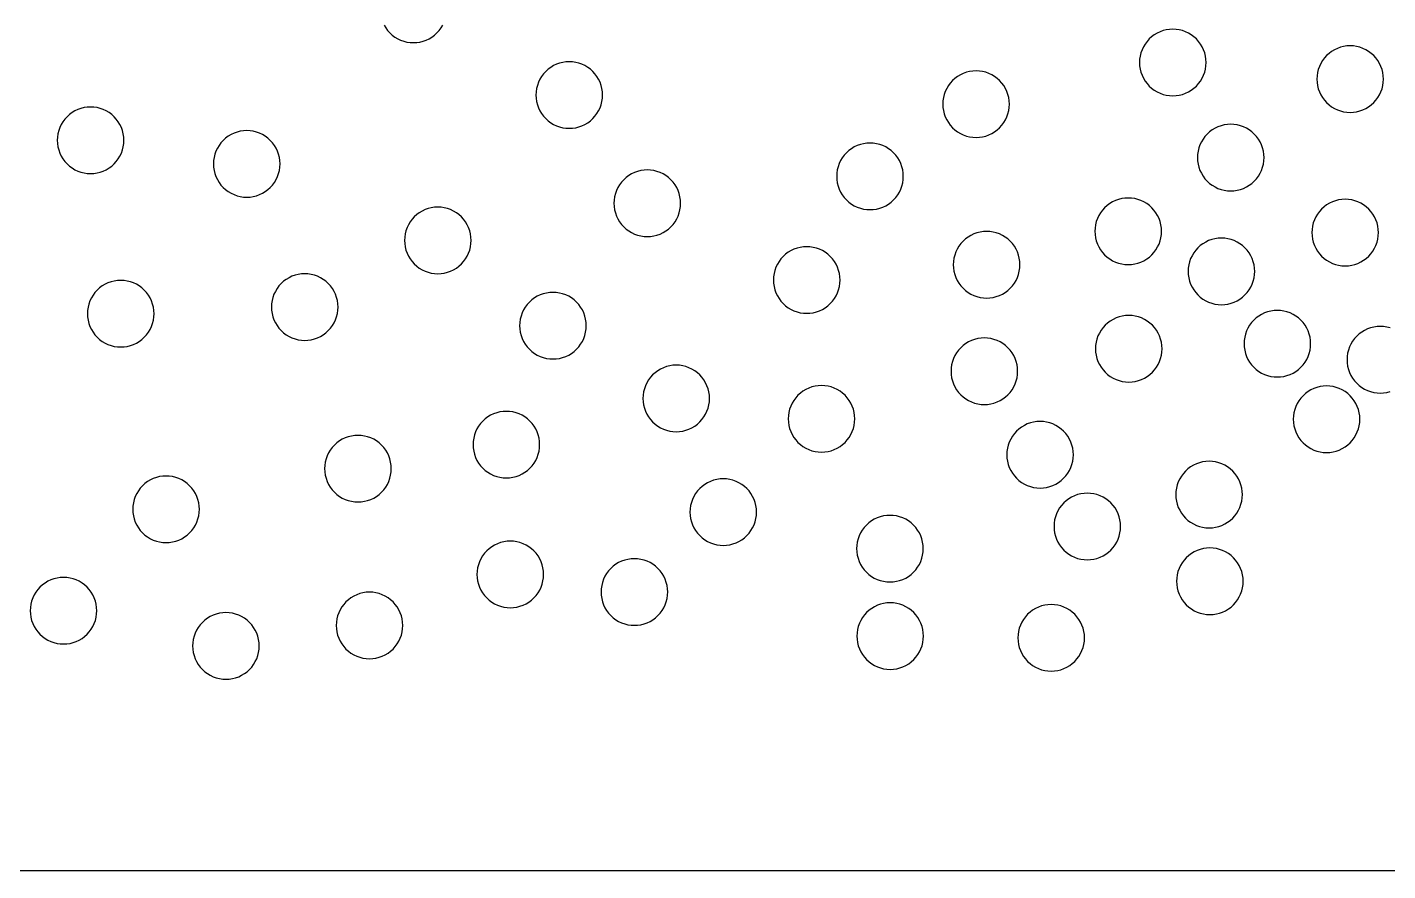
# Model space of a CAD drawing. Header units: millimetres. Extents: x 0 to 406, y 0 to 84.
# Drawn here: x 279.7 to 341, y 0 to 38 of the extents above; entities that cross this region are included whole.
import ezdxf

# ---------------------------------------------------------------- set-up
doc = ezdxf.new("R2010")
doc.units = ezdxf.units.MM

msp = doc.modelspace()

# ---------------------------------------------------------------- linework, layer by layer
at = {"color": 0}
for points in [[(0, 0), (0, 83.82), (406.4, 83.82), (406.4, 0), (0, 0)], [(295.813, 38.097), (295.888, 37.971), (295.976, 37.853), (296.075, 37.744), (296.184, 37.645), (296.302, 37.557), (296.428, 37.482), (296.561, 37.419), (296.7, 37.369), (296.843, 37.333), (296.988, 37.312), (297.136, 37.305), (297.283, 37.312), (297.428, 37.333), (297.571, 37.369), (297.71, 37.419), (297.843, 37.482), (297.969, 37.557), (298.087, 37.645), (298.196, 37.744)], [(298.196, 37.744), (298.295, 37.853), (298.383, 37.971), (298.458, 38.097)], [(332.39, 35.35), (332.489, 35.459), (332.576, 35.577), (332.652, 35.704), (332.715, 35.837), (332.764, 35.975), (332.8, 36.118), (332.822, 36.264), (332.829, 36.411), (332.822, 36.558), (332.8, 36.703), (332.764, 36.846), (332.715, 36.985), (332.652, 37.118), (332.576, 37.244), (332.489, 37.362), (332.39, 37.471), (332.281, 37.57), (332.162, 37.658), (332.036, 37.734), (331.903, 37.797), (331.764, 37.846), (331.622, 37.882), (331.476, 37.904), (331.329, 37.911), (331.182, 37.904), (331.036, 37.882), (330.894, 37.846), (330.755, 37.797), (330.622, 37.734), (330.496, 37.658), (330.377, 37.57), (330.268, 37.471), (330.17, 37.362), (330.082, 37.244), (330.006, 37.118), (329.943, 36.985), (329.894, 36.846), (329.858, 36.703), (329.836, 36.558), (329.829, 36.411), (329.836, 36.264), (329.858, 36.118), (329.894, 35.975), (329.943, 35.837), (330.006, 35.704), (330.082, 35.577), (330.17, 35.459), (330.268, 35.35), (330.377, 35.251), (330.496, 35.164), (330.622, 35.088), (330.755, 35.025), (330.894, 34.975), (331.036, 34.94), (331.182, 34.918), (331.329, 34.911), (331.476, 34.918), (331.622, 34.94), (331.764, 34.975), (331.903, 35.025), (332.036, 35.088), (332.162, 35.164), (332.281, 35.251), (332.39, 35.35)], [(340.375, 34.603), (340.474, 34.712), (340.562, 34.83), (340.638, 34.957), (340.701, 35.09), (340.75, 35.228), (340.786, 35.371), (340.808, 35.517), (340.815, 35.664), (340.808, 35.811), (340.786, 35.956), (340.75, 36.099), (340.701, 36.238), (340.638, 36.371), (340.562, 36.497), (340.474, 36.615), (340.375, 36.724), (340.266, 36.823), (340.148, 36.911), (340.022, 36.987), (339.889, 37.049), (339.75, 37.099), (339.607, 37.135), (339.462, 37.156), (339.315, 37.164), (339.168, 37.156), (339.022, 37.135), (338.879, 37.099), (338.741, 37.049), (338.608, 36.987), (338.481, 36.911), (338.363, 36.823), (338.254, 36.724), (338.155, 36.615), (338.068, 36.497), (337.992, 36.371), (337.929, 36.238), (337.879, 36.099), (337.844, 35.956), (337.822, 35.811), (337.815, 35.664), (337.822, 35.517), (337.844, 35.371), (337.879, 35.228), (337.929, 35.09), (337.992, 34.957), (338.068, 34.83), (338.155, 34.712), (338.254, 34.603), (338.363, 34.504), (338.481, 34.416), (338.608, 34.341), (338.741, 34.278), (338.879, 34.228), (339.022, 34.193), (339.168, 34.171), (339.315, 34.164), (339.462, 34.171), (339.607, 34.193), (339.75, 34.228), (339.889, 34.278), (340.022, 34.341), (340.148, 34.416), (340.266, 34.504), (340.375, 34.603)], [(305.213, 33.885), (305.312, 33.995), (305.4, 34.113), (305.476, 34.239), (305.539, 34.372), (305.588, 34.511), (305.624, 34.653), (305.646, 34.799), (305.653, 34.946), (305.646, 35.093), (305.624, 35.239), (305.588, 35.382), (305.539, 35.52), (305.476, 35.653), (305.4, 35.779), (305.312, 35.898), (305.213, 36.007), (305.104, 36.106), (304.986, 36.193), (304.86, 36.269), (304.727, 36.332), (304.588, 36.382), (304.445, 36.417), (304.3, 36.439), (304.153, 36.446), (304.006, 36.439), (303.86, 36.417), (303.717, 36.382), (303.579, 36.332), (303.446, 36.269), (303.319, 36.193), (303.201, 36.106), (303.092, 36.007), (302.993, 35.898), (302.906, 35.779), (302.83, 35.653), (302.767, 35.52), (302.717, 35.382), (302.682, 35.239), (302.66, 35.093), (302.653, 34.946), (302.66, 34.799), (302.682, 34.653), (302.717, 34.511), (302.767, 34.372), (302.83, 34.239), (302.906, 34.113), (302.993, 33.995), (303.092, 33.885), (303.201, 33.787), (303.319, 33.699), (303.446, 33.623), (303.579, 33.56), (303.717, 33.511), (303.86, 33.475), (304.006, 33.453), (304.153, 33.446), (304.3, 33.453), (304.445, 33.475), (304.588, 33.511), (304.727, 33.56), (304.86, 33.623), (304.986, 33.699), (305.104, 33.787), (305.213, 33.885)], [(323.531, 33.475), (323.63, 33.584), (323.718, 33.702), (323.794, 33.828), (323.857, 33.961), (323.906, 34.1), (323.942, 34.243), (323.964, 34.388), (323.971, 34.535), (323.964, 34.682), (323.942, 34.828), (323.906, 34.971), (323.857, 35.109), (323.794, 35.242), (323.718, 35.369), (323.63, 35.487), (323.531, 35.596), (323.422, 35.695), (323.304, 35.782), (323.178, 35.858), (323.045, 35.921), (322.906, 35.971), (322.763, 36.006), (322.618, 36.028), (322.471, 36.035), (322.324, 36.028), (322.178, 36.006), (322.035, 35.971), (321.897, 35.921), (321.764, 35.858), (321.637, 35.782), (321.519, 35.695), (321.41, 35.596), (321.311, 35.487), (321.224, 35.369), (321.148, 35.242), (321.085, 35.109), (321.035, 34.971), (321, 34.828), (320.978, 34.682), (320.971, 34.535), (320.978, 34.388), (321, 34.243), (321.035, 34.1), (321.085, 33.961), (321.148, 33.828), (321.224, 33.702), (321.311, 33.584), (321.41, 33.475), (321.519, 33.376), (321.637, 33.288), (321.764, 33.212), (321.897, 33.149), (322.035, 33.1), (322.178, 33.064), (322.324, 33.043), (322.471, 33.035), (322.618, 33.043), (322.763, 33.064), (322.906, 33.1), (323.045, 33.149), (323.178, 33.212), (323.304, 33.288), (323.422, 33.376), (323.531, 33.475)], [(283.66, 31.846), (283.759, 31.955), (283.847, 32.073), (283.923, 32.199), (283.986, 32.332), (284.035, 32.471), (284.071, 32.614), (284.093, 32.759), (284.1, 32.906), (284.093, 33.053), (284.071, 33.199), (284.035, 33.342), (283.986, 33.48), (283.923, 33.613), (283.847, 33.74), (283.759, 33.858), (283.66, 33.967), (283.551, 34.066), (283.433, 34.153), (283.307, 34.229), (283.174, 34.292), (283.035, 34.342), (282.892, 34.377), (282.747, 34.399), (282.6, 34.406), (282.453, 34.399), (282.307, 34.377), (282.164, 34.342), (282.026, 34.292), (281.893, 34.229), (281.766, 34.153), (281.648, 34.066), (281.539, 33.967), (281.44, 33.858), (281.353, 33.74), (281.277, 33.613), (281.214, 33.48), (281.164, 33.342), (281.129, 33.199), (281.107, 33.053), (281.1, 32.906), (281.107, 32.759), (281.129, 32.614), (281.164, 32.471), (281.214, 32.332), (281.277, 32.199), (281.353, 32.073), (281.44, 31.955), (281.539, 31.846), (281.648, 31.747), (281.766, 31.659), (281.893, 31.583), (282.026, 31.52), (282.164, 31.471), (282.307, 31.435), (282.453, 31.413), (282.6, 31.406), (282.747, 31.413), (282.892, 31.435), (283.035, 31.471), (283.174, 31.52), (283.307, 31.583), (283.433, 31.659), (283.551, 31.747), (283.66, 31.846)], [(290.692, 30.783), (290.791, 30.892), (290.879, 31.01), (290.955, 31.136), (291.018, 31.27), (291.067, 31.408), (291.103, 31.551), (291.125, 31.697), (291.132, 31.844), (291.125, 31.991), (291.103, 32.136), (291.067, 32.279), (291.018, 32.418), (290.955, 32.551), (290.879, 32.677), (290.791, 32.795), (290.692, 32.904), (290.583, 33.003), (290.465, 33.091), (290.339, 33.166), (290.206, 33.229), (290.067, 33.279), (289.924, 33.315), (289.779, 33.336), (289.632, 33.344), (289.485, 33.336), (289.339, 33.315), (289.196, 33.279), (289.058, 33.229), (288.925, 33.166), (288.798, 33.091), (288.68, 33.003), (288.571, 32.904), (288.472, 32.795), (288.385, 32.677), (288.309, 32.551), (288.246, 32.418), (288.196, 32.279), (288.161, 32.136), (288.139, 31.991), (288.132, 31.844), (288.139, 31.697), (288.161, 31.551), (288.196, 31.408), (288.246, 31.27), (288.309, 31.136), (288.385, 31.01), (288.472, 30.892), (288.571, 30.783), (288.68, 30.684), (288.798, 30.596), (288.925, 30.521), (289.058, 30.458), (289.196, 30.408), (289.339, 30.372), (289.485, 30.351), (289.632, 30.344), (289.779, 30.351), (289.924, 30.372), (290.067, 30.408), (290.206, 30.458), (290.339, 30.521), (290.465, 30.596), (290.583, 30.684), (290.692, 30.783)], [(334.997, 31.066), (335.096, 31.175), (335.184, 31.293), (335.26, 31.419), (335.323, 31.552), (335.372, 31.691), (335.408, 31.834), (335.43, 31.979), (335.437, 32.126), (335.43, 32.273), (335.408, 32.419), (335.372, 32.562), (335.323, 32.7), (335.26, 32.833), (335.184, 32.96), (335.096, 33.078), (334.997, 33.187), (334.888, 33.286), (334.77, 33.374), (334.644, 33.449), (334.511, 33.512), (334.372, 33.562), (334.229, 33.597), (334.084, 33.619), (333.937, 33.626), (333.79, 33.619), (333.644, 33.597), (333.501, 33.562), (333.363, 33.512), (333.23, 33.449), (333.103, 33.374), (332.985, 33.286), (332.876, 33.187), (332.777, 33.078), (332.69, 32.96), (332.614, 32.833), (332.551, 32.7), (332.501, 32.562), (332.466, 32.419), (332.444, 32.273), (332.437, 32.126), (332.444, 31.979), (332.466, 31.834), (332.501, 31.691), (332.551, 31.552), (332.614, 31.419), (332.69, 31.293), (332.777, 31.175), (332.876, 31.066), (332.985, 30.967), (333.103, 30.879), (333.23, 30.803), (333.363, 30.74), (333.501, 30.691), (333.644, 30.655), (333.79, 30.634), (333.937, 30.626), (334.084, 30.634), (334.229, 30.655), (334.372, 30.691), (334.511, 30.74), (334.644, 30.803), (334.77, 30.879), (334.888, 30.967), (334.997, 31.066)], [(318.756, 30.221), (318.855, 30.33), (318.942, 30.449), (319.018, 30.575), (319.081, 30.708), (319.131, 30.846), (319.166, 30.989), (319.188, 31.135), (319.195, 31.282), (319.188, 31.429), (319.166, 31.575), (319.131, 31.717), (319.081, 31.856), (319.018, 31.989), (318.942, 32.115), (318.855, 32.234), (318.756, 32.343), (318.647, 32.441), (318.529, 32.529), (318.402, 32.605), (318.269, 32.668), (318.131, 32.717), (317.988, 32.753), (317.842, 32.775), (317.695, 32.782), (317.548, 32.775), (317.403, 32.753), (317.26, 32.717), (317.121, 32.668), (316.988, 32.605), (316.862, 32.529), (316.744, 32.441), (316.635, 32.343), (316.536, 32.234), (316.448, 32.115), (316.372, 31.989), (316.309, 31.856), (316.26, 31.717), (316.224, 31.575), (316.202, 31.429), (316.195, 31.282), (316.202, 31.135), (316.224, 30.989), (316.26, 30.846), (316.309, 30.708), (316.372, 30.575), (316.448, 30.449), (316.536, 30.33), (316.635, 30.221), (316.744, 30.122), (316.862, 30.035), (316.988, 29.959), (317.121, 29.896), (317.26, 29.847), (317.403, 29.811), (317.548, 29.789), (317.695, 29.782), (317.842, 29.789), (317.988, 29.811), (318.131, 29.847), (318.269, 29.896), (318.402, 29.959), (318.529, 30.035), (318.647, 30.122), (318.756, 30.221)], [(308.729, 29.009), (308.828, 29.118), (308.915, 29.236), (308.991, 29.362), (309.054, 29.495), (309.104, 29.634), (309.139, 29.777), (309.161, 29.922), (309.168, 30.07), (309.161, 30.217), (309.139, 30.362), (309.104, 30.505), (309.054, 30.644), (308.991, 30.777), (308.915, 30.903), (308.828, 31.021), (308.729, 31.13), (308.62, 31.229), (308.502, 31.317), (308.375, 31.392), (308.242, 31.455), (308.104, 31.505), (307.961, 31.541), (307.815, 31.562), (307.668, 31.57), (307.521, 31.562), (307.376, 31.541), (307.233, 31.505), (307.094, 31.455), (306.961, 31.392), (306.835, 31.317), (306.717, 31.229), (306.607, 31.13), (306.509, 31.021), (306.421, 30.903), (306.345, 30.777), (306.282, 30.644), (306.233, 30.505), (306.197, 30.362), (306.175, 30.217), (306.168, 30.07), (306.175, 29.922), (306.197, 29.777), (306.233, 29.634), (306.282, 29.495), (306.345, 29.362), (306.421, 29.236), (306.509, 29.118), (306.607, 29.009), (306.717, 28.91), (306.835, 28.822), (306.961, 28.747), (307.094, 28.684), (307.233, 28.634), (307.376, 28.598), (307.521, 28.577), (307.668, 28.57), (307.815, 28.577), (307.961, 28.598), (308.104, 28.634), (308.242, 28.684), (308.375, 28.747), (308.502, 28.822), (308.62, 28.91), (308.729, 29.009)], [(330.382, 27.746), (330.481, 27.855), (330.569, 27.974), (330.645, 28.1), (330.708, 28.233), (330.757, 28.372), (330.793, 28.514), (330.815, 28.66), (330.822, 28.807), (330.815, 28.954), (330.793, 29.1), (330.757, 29.243), (330.708, 29.381), (330.645, 29.514), (330.569, 29.64), (330.481, 29.759), (330.382, 29.868), (330.273, 29.967), (330.155, 30.054), (330.029, 30.13), (329.896, 30.193), (329.757, 30.242), (329.614, 30.278), (329.469, 30.3), (329.322, 30.307), (329.175, 30.3), (329.029, 30.278), (328.886, 30.242), (328.748, 30.193), (328.615, 30.13), (328.488, 30.054), (328.37, 29.967), (328.261, 29.868), (328.162, 29.759), (328.075, 29.64), (327.999, 29.514), (327.936, 29.381), (327.886, 29.243), (327.851, 29.1), (327.829, 28.954), (327.822, 28.807), (327.829, 28.66), (327.851, 28.514), (327.886, 28.372), (327.936, 28.233), (327.999, 28.1), (328.075, 27.974), (328.162, 27.855), (328.261, 27.746), (328.37, 27.648), (328.488, 27.56), (328.615, 27.484), (328.748, 27.421), (328.886, 27.372), (329.029, 27.336), (329.175, 27.314), (329.322, 27.307), (329.469, 27.314), (329.614, 27.336), (329.757, 27.372), (329.896, 27.421), (330.029, 27.484), (330.155, 27.56), (330.273, 27.648), (330.382, 27.746)], [(340.151, 27.688), (340.25, 27.797), (340.337, 27.915), (340.413, 28.041), (340.476, 28.174), (340.525, 28.313), (340.561, 28.456), (340.583, 28.601), (340.59, 28.748), (340.583, 28.895), (340.561, 29.041), (340.525, 29.184), (340.476, 29.322), (340.413, 29.456), (340.337, 29.582), (340.25, 29.7), (340.151, 29.809), (340.042, 29.908), (339.923, 29.996), (339.797, 30.071), (339.664, 30.134), (339.525, 30.184), (339.383, 30.22), (339.237, 30.241), (339.09, 30.248), (338.943, 30.241), (338.797, 30.22), (338.655, 30.184), (338.516, 30.134), (338.383, 30.071), (338.257, 29.996), (338.138, 29.908), (338.029, 29.809), (337.931, 29.7), (337.843, 29.582), (337.767, 29.456), (337.704, 29.322), (337.655, 29.184), (337.619, 29.041), (337.597, 28.895), (337.59, 28.748), (337.597, 28.601), (337.619, 28.456), (337.655, 28.313), (337.704, 28.174), (337.767, 28.041), (337.843, 27.915), (337.931, 27.797), (338.029, 27.688), (338.138, 27.589), (338.257, 27.501), (338.383, 27.426), (338.516, 27.363), (338.655, 27.313), (338.797, 27.277), (338.943, 27.256), (339.09, 27.248), (339.237, 27.256), (339.383, 27.277), (339.525, 27.313), (339.664, 27.363), (339.797, 27.426), (339.923, 27.501), (340.042, 27.589), (340.151, 27.688)], [(299.296, 27.337), (299.395, 27.447), (299.483, 27.565), (299.558, 27.691), (299.621, 27.824), (299.671, 27.963), (299.707, 28.106), (299.728, 28.251), (299.735, 28.398), (299.728, 28.545), (299.707, 28.691), (299.671, 28.834), (299.621, 28.972), (299.558, 29.105), (299.483, 29.232), (299.395, 29.35), (299.296, 29.459), (299.187, 29.558), (299.069, 29.645), (298.942, 29.721), (298.809, 29.784), (298.671, 29.834), (298.528, 29.869), (298.382, 29.891), (298.235, 29.898), (298.088, 29.891), (297.943, 29.869), (297.8, 29.834), (297.661, 29.784), (297.528, 29.721), (297.402, 29.645), (297.284, 29.558), (297.175, 29.459), (297.076, 29.35), (296.988, 29.232), (296.912, 29.105), (296.85, 28.972), (296.8, 28.834), (296.764, 28.691), (296.743, 28.545), (296.735, 28.398), (296.743, 28.251), (296.764, 28.106), (296.8, 27.963), (296.85, 27.824), (296.912, 27.691), (296.988, 27.565), (297.076, 27.447), (297.175, 27.337), (297.284, 27.239), (297.402, 27.151), (297.528, 27.075), (297.661, 27.012), (297.8, 26.963), (297.943, 26.927), (298.088, 26.905), (298.235, 26.898), (298.382, 26.905), (298.528, 26.927), (298.671, 26.963), (298.809, 27.012), (298.942, 27.075), (299.069, 27.151), (299.187, 27.239), (299.296, 27.337)], [(324.008, 26.241), (324.107, 26.35), (324.194, 26.468), (324.27, 26.594), (324.333, 26.727), (324.383, 26.866), (324.418, 27.009), (324.44, 27.154), (324.447, 27.301), (324.44, 27.448), (324.418, 27.594), (324.383, 27.737), (324.333, 27.875), (324.27, 28.008), (324.194, 28.135), (324.107, 28.253), (324.008, 28.362), (323.899, 28.461), (323.78, 28.549), (323.654, 28.624), (323.521, 28.687), (323.383, 28.737), (323.24, 28.773), (323.094, 28.794), (322.947, 28.801), (322.8, 28.794), (322.655, 28.773), (322.512, 28.737), (322.373, 28.687), (322.24, 28.624), (322.114, 28.549), (321.996, 28.461), (321.886, 28.362), (321.788, 28.253), (321.7, 28.135), (321.624, 28.008), (321.561, 27.875), (321.512, 27.737), (321.476, 27.594), (321.454, 27.448), (321.447, 27.301), (321.454, 27.154), (321.476, 27.009), (321.512, 26.866), (321.561, 26.727), (321.624, 26.594), (321.7, 26.468), (321.788, 26.35), (321.886, 26.241), (321.996, 26.142), (322.114, 26.054), (322.24, 25.978), (322.373, 25.916), (322.512, 25.866), (322.655, 25.83), (322.8, 25.809), (322.947, 25.801), (323.094, 25.809), (323.24, 25.83), (323.383, 25.866), (323.521, 25.916), (323.654, 25.978), (323.78, 26.054), (323.899, 26.142), (324.008, 26.241)], [(334.579, 25.94), (334.678, 26.049), (334.765, 26.167), (334.841, 26.294), (334.904, 26.427), (334.953, 26.565), (334.989, 26.708), (335.011, 26.854), (335.018, 27.001), (335.011, 27.148), (334.989, 27.293), (334.953, 27.436), (334.904, 27.575), (334.841, 27.708), (334.765, 27.834), (334.678, 27.952), (334.579, 28.061), (334.47, 28.16), (334.351, 28.248), (334.225, 28.324), (334.092, 28.387), (333.953, 28.436), (333.811, 28.472), (333.665, 28.494), (333.518, 28.501), (333.371, 28.494), (333.225, 28.472), (333.083, 28.436), (332.944, 28.387), (332.811, 28.324), (332.685, 28.248), (332.566, 28.16), (332.457, 28.061), (332.359, 27.952), (332.271, 27.834), (332.195, 27.708), (332.132, 27.575), (332.083, 27.436), (332.047, 27.293), (332.025, 27.148), (332.018, 27.001), (332.025, 26.854), (332.047, 26.708), (332.083, 26.565), (332.132, 26.427), (332.195, 26.294), (332.271, 26.167), (332.359, 26.049), (332.457, 25.94), (332.566, 25.841), (332.685, 25.754), (332.811, 25.678), (332.944, 25.615), (333.083, 25.565), (333.225, 25.53), (333.371, 25.508), (333.518, 25.501), (333.665, 25.508), (333.811, 25.53), (333.953, 25.565), (334.092, 25.615), (334.225, 25.678), (334.351, 25.754), (334.47, 25.841), (334.579, 25.94)], [(315.907, 25.552), (316.006, 25.661), (316.094, 25.779), (316.169, 25.905), (316.232, 26.038), (316.282, 26.177), (316.318, 26.32), (316.339, 26.465), (316.346, 26.612), (316.339, 26.759), (316.318, 26.905), (316.282, 27.048), (316.232, 27.186), (316.169, 27.32), (316.094, 27.446), (316.006, 27.564), (315.907, 27.673), (315.798, 27.772), (315.68, 27.86), (315.553, 27.935), (315.42, 27.998), (315.282, 28.048), (315.139, 28.084), (314.993, 28.105), (314.846, 28.112), (314.699, 28.105), (314.554, 28.084), (314.411, 28.048), (314.272, 27.998), (314.139, 27.935), (314.013, 27.86), (313.895, 27.772), (313.786, 27.673), (313.687, 27.564), (313.599, 27.446), (313.523, 27.32), (313.461, 27.186), (313.411, 27.048), (313.375, 26.905), (313.354, 26.759), (313.346, 26.612), (313.354, 26.465), (313.375, 26.32), (313.411, 26.177), (313.461, 26.038), (313.523, 25.905), (313.599, 25.779), (313.687, 25.661), (313.786, 25.552), (313.895, 25.453), (314.013, 25.365), (314.139, 25.29), (314.272, 25.227), (314.411, 25.177), (314.554, 25.141), (314.699, 25.12), (314.846, 25.112), (314.993, 25.12), (315.139, 25.141), (315.282, 25.177), (315.42, 25.227), (315.553, 25.29), (315.68, 25.365), (315.798, 25.453), (315.907, 25.552)], [(285.019, 24.036), (285.118, 24.145), (285.206, 24.263), (285.281, 24.389), (285.344, 24.522), (285.394, 24.661), (285.43, 24.804), (285.451, 24.949), (285.458, 25.096), (285.451, 25.244), (285.43, 25.389), (285.394, 25.532), (285.344, 25.671), (285.281, 25.804), (285.206, 25.93), (285.118, 26.048), (285.019, 26.157), (284.91, 26.256), (284.792, 26.344), (284.666, 26.419), (284.533, 26.482), (284.394, 26.532), (284.251, 26.568), (284.106, 26.589), (283.958, 26.596), (283.811, 26.589), (283.666, 26.568), (283.523, 26.532), (283.384, 26.482), (283.251, 26.419), (283.125, 26.344), (283.007, 26.256), (282.898, 26.157), (282.799, 26.048), (282.711, 25.93), (282.636, 25.804), (282.573, 25.671), (282.523, 25.532), (282.487, 25.389), (282.466, 25.244), (282.458, 25.096), (282.466, 24.949), (282.487, 24.804), (282.523, 24.661), (282.573, 24.522), (282.636, 24.389), (282.711, 24.263), (282.799, 24.145), (282.898, 24.036), (283.007, 23.937), (283.125, 23.849), (283.251, 23.774), (283.384, 23.711), (283.523, 23.661), (283.666, 23.625), (283.811, 23.604), (283.958, 23.596), (284.106, 23.604), (284.251, 23.625), (284.394, 23.661), (284.533, 23.711), (284.666, 23.774), (284.792, 23.849), (284.91, 23.937), (285.019, 24.036)], [(293.302, 24.335), (293.401, 24.444), (293.489, 24.562), (293.565, 24.688), (293.628, 24.821), (293.677, 24.96), (293.713, 25.103), (293.735, 25.248), (293.742, 25.395), (293.735, 25.542), (293.713, 25.688), (293.677, 25.831), (293.628, 25.969), (293.565, 26.102), (293.489, 26.229), (293.401, 26.347), (293.302, 26.456), (293.193, 26.555), (293.075, 26.642), (292.949, 26.718), (292.816, 26.781), (292.677, 26.831), (292.534, 26.866), (292.389, 26.888), (292.242, 26.895), (292.095, 26.888), (291.949, 26.866), (291.806, 26.831), (291.668, 26.781), (291.535, 26.718), (291.408, 26.642), (291.29, 26.555), (291.181, 26.456), (291.082, 26.347), (290.995, 26.229), (290.919, 26.102), (290.856, 25.969), (290.806, 25.831), (290.771, 25.688), (290.749, 25.542), (290.742, 25.395), (290.749, 25.248), (290.771, 25.103), (290.806, 24.96), (290.856, 24.821), (290.919, 24.688), (290.995, 24.562), (291.082, 24.444), (291.181, 24.335), (291.29, 24.236), (291.408, 24.148), (291.535, 24.072), (291.668, 24.009), (291.806, 23.96), (291.949, 23.924), (292.095, 23.902), (292.242, 23.895), (292.389, 23.902), (292.534, 23.924), (292.677, 23.96), (292.816, 24.009), (292.949, 24.072), (293.075, 24.148), (293.193, 24.236), (293.302, 24.335)], [(304.481, 23.495), (304.58, 23.604), (304.667, 23.722), (304.743, 23.848), (304.806, 23.982), (304.856, 24.12), (304.891, 24.263), (304.913, 24.409), (304.92, 24.556), (304.913, 24.703), (304.891, 24.848), (304.856, 24.991), (304.806, 25.13), (304.743, 25.263), (304.667, 25.389), (304.58, 25.507), (304.481, 25.616), (304.372, 25.715), (304.254, 25.803), (304.127, 25.878), (303.994, 25.941), (303.856, 25.991), (303.713, 26.027), (303.567, 26.048), (303.42, 26.056), (303.273, 26.048), (303.128, 26.027), (302.985, 25.991), (302.846, 25.941), (302.713, 25.878), (302.587, 25.803), (302.469, 25.715), (302.36, 25.616), (302.261, 25.507), (302.173, 25.389), (302.097, 25.263), (302.034, 25.13), (301.985, 24.991), (301.949, 24.848), (301.927, 24.703), (301.92, 24.556), (301.927, 24.409), (301.949, 24.263), (301.985, 24.12), (302.034, 23.982), (302.097, 23.848), (302.173, 23.722), (302.261, 23.604), (302.36, 23.495), (302.469, 23.396), (302.587, 23.308), (302.713, 23.233), (302.846, 23.17), (302.985, 23.12), (303.128, 23.084), (303.273, 23.063), (303.42, 23.056), (303.567, 23.063), (303.713, 23.084), (303.856, 23.12), (303.994, 23.17), (304.127, 23.233), (304.254, 23.308), (304.372, 23.396), (304.481, 23.495)], [(337.097, 22.683), (337.195, 22.792), (337.283, 22.91), (337.359, 23.036), (337.422, 23.17), (337.471, 23.308), (337.507, 23.451), (337.529, 23.597), (337.536, 23.744), (337.529, 23.891), (337.507, 24.036), (337.471, 24.179), (337.422, 24.318), (337.359, 24.451), (337.283, 24.577), (337.195, 24.695), (337.097, 24.804), (336.987, 24.903), (336.869, 24.991), (336.743, 25.066), (336.61, 25.129), (336.471, 25.179), (336.329, 25.215), (336.183, 25.236), (336.036, 25.244), (335.889, 25.236), (335.743, 25.215), (335.6, 25.179), (335.462, 25.129), (335.329, 25.066), (335.203, 24.991), (335.084, 24.903), (334.975, 24.804), (334.876, 24.695), (334.789, 24.577), (334.713, 24.451), (334.65, 24.318), (334.6, 24.179), (334.565, 24.036), (334.543, 23.891), (334.536, 23.744), (334.543, 23.597), (334.565, 23.451), (334.6, 23.308), (334.65, 23.17), (334.713, 23.036), (334.789, 22.91), (334.876, 22.792), (334.975, 22.683), (335.084, 22.584), (335.203, 22.496), (335.329, 22.421), (335.462, 22.358), (335.6, 22.308), (335.743, 22.272), (335.889, 22.251), (336.036, 22.244), (336.183, 22.251), (336.329, 22.272), (336.471, 22.308), (336.61, 22.358), (336.743, 22.421), (336.869, 22.496), (336.987, 22.584), (337.097, 22.683)], [(330.408, 22.456), (330.507, 22.565), (330.594, 22.684), (330.67, 22.81), (330.733, 22.943), (330.782, 23.081), (330.818, 23.224), (330.84, 23.37), (330.847, 23.517), (330.84, 23.664), (330.818, 23.81), (330.782, 23.952), (330.733, 24.091), (330.67, 24.224), (330.594, 24.35), (330.507, 24.469), (330.408, 24.578), (330.299, 24.676), (330.18, 24.764), (330.054, 24.84), (329.921, 24.903), (329.782, 24.952), (329.64, 24.988), (329.494, 25.01), (329.347, 25.017), (329.2, 25.01), (329.054, 24.988), (328.912, 24.952), (328.773, 24.903), (328.64, 24.84), (328.514, 24.764), (328.395, 24.676), (328.286, 24.578), (328.188, 24.469), (328.1, 24.35), (328.024, 24.224), (327.961, 24.091), (327.912, 23.952), (327.876, 23.81), (327.854, 23.664), (327.847, 23.517), (327.854, 23.37), (327.876, 23.224), (327.912, 23.081), (327.961, 22.943), (328.024, 22.81), (328.1, 22.684), (328.188, 22.565), (328.286, 22.456), (328.395, 22.357), (328.514, 22.27), (328.64, 22.194), (328.773, 22.131), (328.912, 22.082), (329.054, 22.046), (329.2, 22.024), (329.347, 22.017), (329.494, 22.024), (329.64, 22.046), (329.782, 22.082), (329.921, 22.131), (330.054, 22.194), (330.18, 22.27), (330.299, 22.357), (330.408, 22.456)], [(341.109, 24.458), (340.966, 24.494), (340.82, 24.515), (340.673, 24.523), (340.526, 24.515), (340.381, 24.494), (340.238, 24.458), (340.099, 24.409), (339.966, 24.346), (339.84, 24.27), (339.722, 24.182), (339.613, 24.083), (339.514, 23.974), (339.426, 23.856), (339.35, 23.73), (339.287, 23.597), (339.238, 23.458), (339.202, 23.315), (339.18, 23.17), (339.173, 23.023), (339.18, 22.876), (339.202, 22.73), (339.238, 22.587), (339.287, 22.449), (339.35, 22.316), (339.426, 22.189), (339.514, 22.071), (339.613, 21.962), (339.722, 21.863), (339.84, 21.775), (339.966, 21.7), (340.099, 21.637), (340.238, 21.587), (340.381, 21.552), (340.526, 21.53), (340.673, 21.523), (340.82, 21.53), (340.966, 21.552), (341.109, 21.587)], [(323.903, 21.443), (324.002, 21.553), (324.09, 21.671), (324.166, 21.797), (324.229, 21.93), (324.278, 22.069), (324.314, 22.211), (324.336, 22.357), (324.343, 22.504), (324.336, 22.651), (324.314, 22.797), (324.278, 22.94), (324.229, 23.078), (324.166, 23.211), (324.09, 23.337), (324.002, 23.456), (323.903, 23.565), (323.794, 23.664), (323.676, 23.751), (323.55, 23.827), (323.417, 23.89), (323.278, 23.94), (323.135, 23.975), (322.99, 23.997), (322.843, 24.004), (322.696, 23.997), (322.55, 23.975), (322.407, 23.94), (322.269, 23.89), (322.136, 23.827), (322.009, 23.751), (321.891, 23.664), (321.782, 23.565), (321.683, 23.456), (321.596, 23.337), (321.52, 23.211), (321.457, 23.078), (321.407, 22.94), (321.372, 22.797), (321.35, 22.651), (321.343, 22.504), (321.35, 22.357), (321.372, 22.211), (321.407, 22.069), (321.457, 21.93), (321.52, 21.797), (321.596, 21.671), (321.683, 21.553), (321.782, 21.443), (321.891, 21.345), (322.009, 21.257), (322.136, 21.181), (322.269, 21.118), (322.407, 21.069), (322.55, 21.033), (322.696, 21.011), (322.843, 21.004), (322.99, 21.011), (323.135, 21.033), (323.278, 21.069), (323.417, 21.118), (323.55, 21.181), (323.676, 21.257), (323.794, 21.345), (323.903, 21.443)], [(310.03, 20.217), (310.129, 20.326), (310.217, 20.444), (310.292, 20.57), (310.355, 20.704), (310.405, 20.842), (310.441, 20.985), (310.462, 21.131), (310.469, 21.278), (310.462, 21.425), (310.441, 21.57), (310.405, 21.713), (310.355, 21.852), (310.292, 21.985), (310.217, 22.111), (310.129, 22.229), (310.03, 22.338), (309.921, 22.437), (309.803, 22.525), (309.677, 22.6), (309.543, 22.663), (309.405, 22.713), (309.262, 22.749), (309.116, 22.77), (308.969, 22.778), (308.822, 22.77), (308.677, 22.749), (308.534, 22.713), (308.395, 22.663), (308.262, 22.6), (308.136, 22.525), (308.018, 22.437), (307.909, 22.338), (307.81, 22.229), (307.722, 22.111), (307.647, 21.985), (307.584, 21.852), (307.534, 21.713), (307.498, 21.57), (307.477, 21.425), (307.469, 21.278), (307.477, 21.131), (307.498, 20.985), (307.534, 20.842), (307.584, 20.704), (307.647, 20.57), (307.722, 20.444), (307.81, 20.326), (307.909, 20.217), (308.018, 20.118), (308.136, 20.03), (308.262, 19.955), (308.395, 19.892), (308.534, 19.842), (308.677, 19.806), (308.822, 19.785), (308.969, 19.778), (309.116, 19.785), (309.262, 19.806), (309.405, 19.842), (309.543, 19.892), (309.677, 19.955), (309.803, 20.03), (309.921, 20.118), (310.03, 20.217)], [(316.572, 19.298), (316.671, 19.407), (316.759, 19.525), (316.834, 19.651), (316.897, 19.784), (316.947, 19.923), (316.983, 20.066), (317.004, 20.211), (317.011, 20.359), (317.004, 20.506), (316.983, 20.651), (316.947, 20.794), (316.897, 20.933), (316.834, 21.066), (316.759, 21.192), (316.671, 21.31), (316.572, 21.419), (316.463, 21.518), (316.345, 21.606), (316.219, 21.681), (316.085, 21.744), (315.947, 21.794), (315.804, 21.83), (315.658, 21.851), (315.511, 21.859), (315.364, 21.851), (315.219, 21.83), (315.076, 21.794), (314.937, 21.744), (314.804, 21.681), (314.678, 21.606), (314.56, 21.518), (314.451, 21.419), (314.352, 21.31), (314.264, 21.192), (314.189, 21.066), (314.126, 20.933), (314.076, 20.794), (314.04, 20.651), (314.019, 20.506), (314.011, 20.359), (314.019, 20.211), (314.04, 20.066), (314.076, 19.923), (314.126, 19.784), (314.189, 19.651), (314.264, 19.525), (314.352, 19.407), (314.451, 19.298), (314.56, 19.199), (314.678, 19.111), (314.804, 19.036), (314.937, 18.973), (315.076, 18.923), (315.219, 18.887), (315.364, 18.866), (315.511, 18.859), (315.658, 18.866), (315.804, 18.887), (315.947, 18.923), (316.085, 18.973), (316.219, 19.036), (316.345, 19.111), (316.463, 19.199), (316.572, 19.298)], [(339.313, 19.28), (339.412, 19.39), (339.5, 19.508), (339.575, 19.634), (339.638, 19.767), (339.688, 19.906), (339.724, 20.048), (339.745, 20.194), (339.753, 20.341), (339.745, 20.488), (339.724, 20.634), (339.688, 20.777), (339.638, 20.915), (339.575, 21.048), (339.5, 21.174), (339.412, 21.293), (339.313, 21.402), (339.204, 21.501), (339.086, 21.588), (338.96, 21.664), (338.827, 21.727), (338.688, 21.777), (338.545, 21.812), (338.4, 21.834), (338.253, 21.841), (338.105, 21.834), (337.96, 21.812), (337.817, 21.777), (337.678, 21.727), (337.545, 21.664), (337.419, 21.588), (337.301, 21.501), (337.192, 21.402), (337.093, 21.293), (337.005, 21.174), (336.93, 21.048), (336.867, 20.915), (336.817, 20.777), (336.781, 20.634), (336.76, 20.488), (336.753, 20.341), (336.76, 20.194), (336.781, 20.048), (336.817, 19.906), (336.867, 19.767), (336.93, 19.634), (337.005, 19.508), (337.093, 19.39), (337.192, 19.28), (337.301, 19.182), (337.419, 19.094), (337.545, 19.018), (337.678, 18.955), (337.817, 18.906), (337.96, 18.87), (338.105, 18.848), (338.253, 18.841), (338.4, 18.848), (338.545, 18.87), (338.688, 18.906), (338.827, 18.955), (338.96, 19.018), (339.086, 19.094), (339.204, 19.182), (339.313, 19.28)], [(302.382, 18.137), (302.481, 18.246), (302.568, 18.364), (302.644, 18.49), (302.707, 18.623), (302.757, 18.762), (302.792, 18.905), (302.814, 19.05), (302.821, 19.197), (302.814, 19.344), (302.792, 19.49), (302.757, 19.633), (302.707, 19.771), (302.644, 19.905), (302.568, 20.031), (302.481, 20.149), (302.382, 20.258), (302.273, 20.357), (302.154, 20.445), (302.028, 20.52), (301.895, 20.583), (301.757, 20.633), (301.614, 20.669), (301.468, 20.69), (301.321, 20.697), (301.174, 20.69), (301.028, 20.669), (300.886, 20.633), (300.747, 20.583), (300.614, 20.52), (300.488, 20.445), (300.37, 20.357), (300.26, 20.258), (300.162, 20.149), (300.074, 20.031), (299.998, 19.905), (299.935, 19.771), (299.886, 19.633), (299.85, 19.49), (299.828, 19.344), (299.821, 19.197), (299.828, 19.05), (299.85, 18.905), (299.886, 18.762), (299.935, 18.623), (299.998, 18.49), (300.074, 18.364), (300.162, 18.246), (300.26, 18.137), (300.37, 18.038), (300.488, 17.95), (300.614, 17.875), (300.747, 17.812), (300.886, 17.762), (301.028, 17.726), (301.174, 17.705), (301.321, 17.697), (301.468, 17.705), (301.614, 17.726), (301.757, 17.762), (301.895, 17.812), (302.028, 17.875), (302.154, 17.95), (302.273, 18.038), (302.382, 18.137)], [(326.414, 17.68), (326.513, 17.79), (326.6, 17.908), (326.676, 18.034), (326.739, 18.167), (326.788, 18.306), (326.824, 18.448), (326.846, 18.594), (326.853, 18.741), (326.846, 18.888), (326.824, 19.034), (326.788, 19.177), (326.739, 19.315), (326.676, 19.448), (326.6, 19.574), (326.513, 19.693), (326.414, 19.802), (326.305, 19.901), (326.186, 19.988), (326.06, 20.064), (325.927, 20.127), (325.788, 20.177), (325.646, 20.212), (325.5, 20.234), (325.353, 20.241), (325.206, 20.234), (325.06, 20.212), (324.918, 20.177), (324.779, 20.127), (324.646, 20.064), (324.52, 19.988), (324.401, 19.901), (324.292, 19.802), (324.194, 19.693), (324.106, 19.574), (324.03, 19.448), (323.967, 19.315), (323.918, 19.177), (323.882, 19.034), (323.86, 18.888), (323.853, 18.741), (323.86, 18.594), (323.882, 18.448), (323.918, 18.306), (323.967, 18.167), (324.03, 18.034), (324.106, 17.908), (324.194, 17.79), (324.292, 17.68), (324.401, 17.582), (324.52, 17.494), (324.646, 17.418), (324.779, 17.355), (324.918, 17.306), (325.06, 17.27), (325.206, 17.248), (325.353, 17.241), (325.5, 17.248), (325.646, 17.27), (325.788, 17.306), (325.927, 17.355), (326.06, 17.418), (326.186, 17.494), (326.305, 17.582), (326.414, 17.68)], [(295.701, 17.054), (295.799, 17.164), (295.887, 17.282), (295.963, 17.408), (296.026, 17.541), (296.075, 17.68), (296.111, 17.823), (296.133, 17.968), (296.14, 18.115), (296.133, 18.262), (296.111, 18.408), (296.075, 18.551), (296.026, 18.689), (295.963, 18.822), (295.887, 18.949), (295.799, 19.067), (295.701, 19.176), (295.591, 19.275), (295.473, 19.362), (295.347, 19.438), (295.214, 19.501), (295.075, 19.551), (294.933, 19.586), (294.787, 19.608), (294.64, 19.615), (294.493, 19.608), (294.347, 19.586), (294.204, 19.551), (294.066, 19.501), (293.933, 19.438), (293.807, 19.362), (293.688, 19.275), (293.579, 19.176), (293.48, 19.067), (293.393, 18.949), (293.317, 18.822), (293.254, 18.689), (293.204, 18.551), (293.169, 18.408), (293.147, 18.262), (293.14, 18.115), (293.147, 17.968), (293.169, 17.823), (293.204, 17.68), (293.254, 17.541), (293.317, 17.408), (293.393, 17.282), (293.48, 17.164), (293.579, 17.054), (293.688, 16.956), (293.807, 16.868), (293.933, 16.792), (294.066, 16.729), (294.204, 16.68), (294.347, 16.644), (294.493, 16.622), (294.64, 16.615), (294.787, 16.622), (294.933, 16.644), (295.075, 16.68), (295.214, 16.729), (295.347, 16.792), (295.473, 16.868), (295.591, 16.956), (295.701, 17.054)], [(334.025, 15.885), (334.123, 15.994), (334.211, 16.112), (334.287, 16.238), (334.35, 16.372), (334.399, 16.51), (334.435, 16.653), (334.457, 16.799), (334.464, 16.946), (334.457, 17.093), (334.435, 17.238), (334.399, 17.381), (334.35, 17.52), (334.287, 17.653), (334.211, 17.779), (334.123, 17.897), (334.025, 18.006), (333.916, 18.105), (333.797, 18.193), (333.671, 18.268), (333.538, 18.331), (333.399, 18.381), (333.257, 18.417), (333.111, 18.438), (332.964, 18.446), (332.817, 18.438), (332.671, 18.417), (332.528, 18.381), (332.39, 18.331), (332.257, 18.268), (332.131, 18.193), (332.012, 18.105), (331.903, 18.006), (331.804, 17.897), (331.717, 17.779), (331.641, 17.653), (331.578, 17.52), (331.528, 17.381), (331.493, 17.238), (331.471, 17.093), (331.464, 16.946), (331.471, 16.799), (331.493, 16.653), (331.528, 16.51), (331.578, 16.372), (331.641, 16.238), (331.717, 16.112), (331.804, 15.994), (331.903, 15.885), (332.012, 15.786), (332.131, 15.698), (332.257, 15.623), (332.39, 15.56), (332.528, 15.51), (332.671, 15.474), (332.817, 15.453), (332.964, 15.446), (333.111, 15.453), (333.257, 15.474), (333.399, 15.51), (333.538, 15.56), (333.671, 15.623), (333.797, 15.698), (333.916, 15.786), (334.025, 15.885)], [(287.06, 15.224), (287.159, 15.333), (287.247, 15.451), (287.322, 15.577), (287.385, 15.71), (287.435, 15.849), (287.47, 15.992), (287.492, 16.137), (287.499, 16.284), (287.492, 16.431), (287.47, 16.577), (287.435, 16.72), (287.385, 16.858), (287.322, 16.991), (287.247, 17.118), (287.159, 17.236), (287.06, 17.345), (286.951, 17.444), (286.833, 17.532), (286.706, 17.607), (286.573, 17.67), (286.435, 17.72), (286.292, 17.756), (286.146, 17.777), (285.999, 17.784), (285.852, 17.777), (285.707, 17.756), (285.564, 17.72), (285.425, 17.67), (285.292, 17.607), (285.166, 17.532), (285.048, 17.444), (284.939, 17.345), (284.84, 17.236), (284.752, 17.118), (284.676, 16.991), (284.613, 16.858), (284.564, 16.72), (284.528, 16.577), (284.507, 16.431), (284.499, 16.284), (284.507, 16.137), (284.528, 15.992), (284.564, 15.849), (284.613, 15.71), (284.676, 15.577), (284.752, 15.451), (284.84, 15.333), (284.939, 15.224), (285.048, 15.125), (285.166, 15.037), (285.292, 14.961), (285.425, 14.899), (285.564, 14.849), (285.707, 14.813), (285.852, 14.792), (285.999, 14.784), (286.146, 14.792), (286.292, 14.813), (286.435, 14.849), (286.573, 14.899), (286.706, 14.961), (286.833, 15.037), (286.951, 15.125), (287.06, 15.224)], [(312.149, 15.097), (312.248, 15.206), (312.335, 15.324), (312.411, 15.45), (312.474, 15.583), (312.523, 15.722), (312.559, 15.865), (312.581, 16.01), (312.588, 16.158), (312.581, 16.305), (312.559, 16.45), (312.523, 16.593), (312.474, 16.732), (312.411, 16.865), (312.335, 16.991), (312.248, 17.109), (312.149, 17.218), (312.04, 17.317), (311.921, 17.405), (311.795, 17.48), (311.662, 17.543), (311.524, 17.593), (311.381, 17.629), (311.235, 17.65), (311.088, 17.658), (310.941, 17.65), (310.795, 17.629), (310.653, 17.593), (310.514, 17.543), (310.381, 17.48), (310.255, 17.405), (310.136, 17.317), (310.027, 17.218), (309.929, 17.109), (309.841, 16.991), (309.765, 16.865), (309.702, 16.732), (309.653, 16.593), (309.617, 16.45), (309.595, 16.305), (309.588, 16.158), (309.595, 16.01), (309.617, 15.865), (309.653, 15.722), (309.702, 15.583), (309.765, 15.45), (309.841, 15.324), (309.929, 15.206), (310.027, 15.097), (310.136, 14.998), (310.255, 14.91), (310.381, 14.835), (310.514, 14.772), (310.653, 14.722), (310.795, 14.686), (310.941, 14.665), (311.088, 14.658), (311.235, 14.665), (311.381, 14.686), (311.524, 14.722), (311.662, 14.772), (311.795, 14.835), (311.921, 14.91), (312.04, 14.998), (312.149, 15.097)], [(328.541, 14.45), (328.64, 14.559), (328.727, 14.677), (328.803, 14.803), (328.866, 14.936), (328.916, 15.075), (328.951, 15.218), (328.973, 15.363), (328.98, 15.51), (328.973, 15.657), (328.951, 15.803), (328.916, 15.946), (328.866, 16.084), (328.803, 16.217), (328.727, 16.344), (328.64, 16.462), (328.541, 16.571), (328.432, 16.67), (328.314, 16.757), (328.187, 16.833), (328.054, 16.896), (327.916, 16.946), (327.773, 16.981), (327.627, 17.003), (327.48, 17.01), (327.333, 17.003), (327.188, 16.981), (327.045, 16.946), (326.906, 16.896), (326.773, 16.833), (326.647, 16.757), (326.529, 16.67), (326.42, 16.571), (326.321, 16.462), (326.233, 16.344), (326.157, 16.217), (326.094, 16.084), (326.045, 15.946), (326.009, 15.803), (325.987, 15.657), (325.98, 15.51), (325.987, 15.363), (326.009, 15.218), (326.045, 15.075), (326.094, 14.936), (326.157, 14.803), (326.233, 14.677), (326.321, 14.559), (326.42, 14.45), (326.529, 14.351), (326.647, 14.263), (326.773, 14.187), (326.906, 14.124), (327.045, 14.075), (327.188, 14.039), (327.333, 14.017), (327.48, 14.01), (327.627, 14.017), (327.773, 14.039), (327.916, 14.075), (328.054, 14.124), (328.187, 14.187), (328.314, 14.263), (328.432, 14.351), (328.541, 14.45)], [(319.655, 13.451), (319.754, 13.56), (319.841, 13.678), (319.917, 13.804), (319.98, 13.938), (320.029, 14.076), (320.065, 14.219), (320.087, 14.365), (320.094, 14.512), (320.087, 14.659), (320.065, 14.804), (320.029, 14.947), (319.98, 15.086), (319.917, 15.219), (319.841, 15.345), (319.754, 15.463), (319.655, 15.572), (319.546, 15.671), (319.427, 15.759), (319.301, 15.834), (319.168, 15.897), (319.03, 15.947), (318.887, 15.983), (318.741, 16.004), (318.594, 16.012), (318.447, 16.004), (318.301, 15.983), (318.159, 15.947), (318.02, 15.897), (317.887, 15.834), (317.761, 15.759), (317.642, 15.671), (317.533, 15.572), (317.435, 15.463), (317.347, 15.345), (317.271, 15.219), (317.208, 15.086), (317.159, 14.947), (317.123, 14.804), (317.101, 14.659), (317.094, 14.512), (317.101, 14.365), (317.123, 14.219), (317.159, 14.076), (317.208, 13.938), (317.271, 13.804), (317.347, 13.678), (317.435, 13.56), (317.533, 13.451), (317.642, 13.352), (317.761, 13.264), (317.887, 13.189), (318.02, 13.126), (318.159, 13.076), (318.301, 13.04), (318.447, 13.019), (318.594, 13.012), (318.741, 13.019), (318.887, 13.04), (319.03, 13.076), (319.168, 13.126), (319.301, 13.189), (319.427, 13.264), (319.546, 13.352), (319.655, 13.451)], [(302.559, 12.289), (302.658, 12.398), (302.746, 12.516), (302.822, 12.642), (302.885, 12.775), (302.934, 12.914), (302.97, 13.057), (302.991, 13.202), (302.999, 13.35), (302.991, 13.497), (302.97, 13.642), (302.934, 13.785), (302.885, 13.924), (302.822, 14.057), (302.746, 14.183), (302.658, 14.301), (302.559, 14.41), (302.45, 14.509), (302.332, 14.597), (302.206, 14.672), (302.073, 14.735), (301.934, 14.785), (301.791, 14.821), (301.646, 14.842), (301.499, 14.85), (301.352, 14.842), (301.206, 14.821), (301.063, 14.785), (300.925, 14.735), (300.792, 14.672), (300.665, 14.597), (300.547, 14.509), (300.438, 14.41), (300.339, 14.301), (300.251, 14.183), (300.176, 14.057), (300.113, 13.924), (300.063, 13.785), (300.028, 13.642), (300.006, 13.497), (299.999, 13.35), (300.006, 13.202), (300.028, 13.057), (300.063, 12.914), (300.113, 12.775), (300.176, 12.642), (300.251, 12.516), (300.339, 12.398), (300.438, 12.289), (300.547, 12.19), (300.665, 12.102), (300.792, 12.027), (300.925, 11.964), (301.063, 11.914), (301.206, 11.878), (301.352, 11.857), (301.499, 11.85), (301.646, 11.857), (301.791, 11.878), (301.934, 11.914), (302.073, 11.964), (302.206, 12.027), (302.332, 12.102), (302.45, 12.19), (302.559, 12.289)], [(334.059, 11.981), (334.158, 12.09), (334.246, 12.208), (334.322, 12.334), (334.384, 12.467), (334.434, 12.606), (334.47, 12.749), (334.491, 12.894), (334.499, 13.041), (334.491, 13.188), (334.47, 13.334), (334.434, 13.477), (334.384, 13.615), (334.322, 13.748), (334.246, 13.875), (334.158, 13.993), (334.059, 14.102), (333.95, 14.201), (333.832, 14.288), (333.706, 14.364), (333.573, 14.427), (333.434, 14.477), (333.291, 14.512), (333.146, 14.534), (332.999, 14.541), (332.852, 14.534), (332.706, 14.512), (332.563, 14.477), (332.425, 14.427), (332.292, 14.364), (332.165, 14.288), (332.047, 14.201), (331.938, 14.102), (331.839, 13.993), (331.751, 13.875), (331.676, 13.748), (331.613, 13.615), (331.563, 13.477), (331.527, 13.334), (331.506, 13.188), (331.499, 13.041), (331.506, 12.894), (331.527, 12.749), (331.563, 12.606), (331.613, 12.467), (331.676, 12.334), (331.751, 12.208), (331.839, 12.09), (331.938, 11.981), (332.047, 11.882), (332.165, 11.794), (332.292, 11.718), (332.425, 11.655), (332.563, 11.606), (332.706, 11.57), (332.852, 11.548), (332.999, 11.541), (333.146, 11.548), (333.291, 11.57), (333.434, 11.606), (333.573, 11.655), (333.706, 11.718), (333.832, 11.794), (333.95, 11.882), (334.059, 11.981)], [(308.145, 11.498), (308.244, 11.607), (308.332, 11.725), (308.407, 11.851), (308.47, 11.984), (308.52, 12.123), (308.556, 12.266), (308.577, 12.411), (308.585, 12.559), (308.577, 12.706), (308.556, 12.851), (308.52, 12.994), (308.47, 13.133), (308.407, 13.266), (308.332, 13.392), (308.244, 13.51), (308.145, 13.619), (308.036, 13.718), (307.918, 13.806), (307.792, 13.881), (307.659, 13.944), (307.52, 13.994), (307.377, 14.03), (307.232, 14.051), (307.085, 14.059), (306.938, 14.051), (306.792, 14.03), (306.649, 13.994), (306.511, 13.944), (306.377, 13.881), (306.251, 13.806), (306.133, 13.718), (306.024, 13.619), (305.925, 13.51), (305.837, 13.392), (305.762, 13.266), (305.699, 13.133), (305.649, 12.994), (305.613, 12.851), (305.592, 12.706), (305.585, 12.559), (305.592, 12.411), (305.613, 12.266), (305.649, 12.123), (305.699, 11.984), (305.762, 11.851), (305.837, 11.725), (305.925, 11.607), (306.024, 11.498), (306.133, 11.399), (306.251, 11.311), (306.377, 11.236), (306.511, 11.173), (306.649, 11.123), (306.792, 11.087), (306.938, 11.066), (307.085, 11.059), (307.232, 11.066), (307.377, 11.087), (307.52, 11.123), (307.659, 11.173), (307.792, 11.236), (307.918, 11.311), (308.036, 11.399), (308.145, 11.498)], [(282.442, 10.656), (282.541, 10.765), (282.629, 10.883), (282.704, 11.01), (282.767, 11.143), (282.817, 11.281), (282.853, 11.424), (282.874, 11.57), (282.882, 11.717), (282.874, 11.864), (282.853, 12.009), (282.817, 12.152), (282.767, 12.291), (282.704, 12.424), (282.629, 12.55), (282.541, 12.668), (282.442, 12.777), (282.333, 12.876), (282.215, 12.964), (282.089, 13.04), (281.956, 13.103), (281.817, 13.152), (281.674, 13.188), (281.529, 13.21), (281.382, 13.217), (281.235, 13.21), (281.089, 13.188), (280.946, 13.152), (280.808, 13.103), (280.674, 13.04), (280.548, 12.964), (280.43, 12.876), (280.321, 12.777), (280.222, 12.668), (280.134, 12.55), (280.059, 12.424), (279.996, 12.291), (279.946, 12.152), (279.91, 12.009), (279.889, 11.864), (279.882, 11.717), (279.889, 11.57), (279.91, 11.424), (279.946, 11.281), (279.996, 11.143), (280.059, 11.01), (280.134, 10.883), (280.222, 10.765), (280.321, 10.656), (280.43, 10.557), (280.548, 10.47), (280.674, 10.394), (280.808, 10.331), (280.946, 10.281), (281.089, 10.246), (281.235, 10.224), (281.382, 10.217), (281.529, 10.224), (281.674, 10.246), (281.817, 10.281), (281.956, 10.331), (282.089, 10.394), (282.215, 10.47), (282.333, 10.557), (282.442, 10.656)], [(296.219, 9.991), (296.318, 10.1), (296.406, 10.218), (296.481, 10.345), (296.544, 10.478), (296.594, 10.616), (296.63, 10.759), (296.651, 10.905), (296.659, 11.052), (296.651, 11.199), (296.63, 11.344), (296.594, 11.487), (296.544, 11.626), (296.481, 11.759), (296.406, 11.885), (296.318, 12.003), (296.219, 12.112), (296.11, 12.211), (295.992, 12.299), (295.866, 12.375), (295.733, 12.437), (295.594, 12.487), (295.451, 12.523), (295.306, 12.544), (295.159, 12.552), (295.012, 12.544), (294.866, 12.523), (294.723, 12.487), (294.585, 12.437), (294.452, 12.375), (294.325, 12.299), (294.207, 12.211), (294.098, 12.112), (293.999, 12.003), (293.911, 11.885), (293.836, 11.759), (293.773, 11.626), (293.723, 11.487), (293.687, 11.344), (293.666, 11.199), (293.659, 11.052), (293.666, 10.905), (293.687, 10.759), (293.723, 10.616), (293.773, 10.478), (293.836, 10.345), (293.911, 10.218), (293.999, 10.1), (294.098, 9.991), (294.207, 9.892), (294.325, 9.804), (294.452, 9.729), (294.585, 9.666), (294.723, 9.616), (294.866, 9.58), (295.012, 9.559), (295.159, 9.552), (295.306, 9.559), (295.451, 9.58), (295.594, 9.616), (295.733, 9.666), (295.866, 9.729), (295.992, 9.804), (296.11, 9.892), (296.219, 9.991)], [(319.664, 9.514), (319.763, 9.623), (319.85, 9.741), (319.926, 9.867), (319.989, 10), (320.038, 10.139), (320.074, 10.282), (320.096, 10.427), (320.103, 10.574), (320.096, 10.721), (320.074, 10.867), (320.038, 11.01), (319.989, 11.148), (319.926, 11.281), (319.85, 11.408), (319.763, 11.526), (319.664, 11.635), (319.555, 11.734), (319.436, 11.822), (319.31, 11.897), (319.177, 11.96), (319.038, 12.01), (318.896, 12.045), (318.75, 12.067), (318.603, 12.074), (318.456, 12.067), (318.31, 12.045), (318.168, 12.01), (318.029, 11.96), (317.896, 11.897), (317.77, 11.822), (317.651, 11.734), (317.542, 11.635), (317.443, 11.526), (317.356, 11.408), (317.28, 11.281), (317.217, 11.148), (317.168, 11.01), (317.132, 10.867), (317.11, 10.721), (317.103, 10.574), (317.11, 10.427), (317.132, 10.282), (317.168, 10.139), (317.217, 10), (317.28, 9.867), (317.356, 9.741), (317.443, 9.623), (317.542, 9.514), (317.651, 9.415), (317.77, 9.327), (317.896, 9.251), (318.029, 9.188), (318.168, 9.139), (318.31, 9.103), (318.456, 9.082), (318.603, 9.074), (318.75, 9.082), (318.896, 9.103), (319.038, 9.139), (319.177, 9.188), (319.31, 9.251), (319.436, 9.327), (319.555, 9.415), (319.664, 9.514)], [(326.913, 9.433), (327.012, 9.542), (327.1, 9.66), (327.176, 9.786), (327.239, 9.919), (327.288, 10.058), (327.324, 10.201), (327.346, 10.346), (327.353, 10.494), (327.346, 10.641), (327.324, 10.786), (327.288, 10.929), (327.239, 11.068), (327.176, 11.201), (327.1, 11.327), (327.012, 11.445), (326.913, 11.554), (326.804, 11.653), (326.686, 11.741), (326.56, 11.816), (326.427, 11.879), (326.288, 11.929), (326.145, 11.965), (326, 11.986), (325.853, 11.994), (325.706, 11.986), (325.56, 11.965), (325.417, 11.929), (325.279, 11.879), (325.146, 11.816), (325.019, 11.741), (324.901, 11.653), (324.792, 11.554), (324.693, 11.445), (324.606, 11.327), (324.53, 11.201), (324.467, 11.068), (324.417, 10.929), (324.382, 10.786), (324.36, 10.641), (324.353, 10.494), (324.36, 10.346), (324.382, 10.201), (324.417, 10.058), (324.467, 9.919), (324.53, 9.786), (324.606, 9.66), (324.693, 9.542), (324.792, 9.433), (324.901, 9.334), (325.019, 9.246), (325.146, 9.171), (325.279, 9.108), (325.417, 9.058), (325.56, 9.022), (325.706, 9.001), (325.853, 8.994), (326, 9.001), (326.145, 9.022), (326.288, 9.058), (326.427, 9.108), (326.56, 9.171), (326.686, 9.246), (326.804, 9.334), (326.913, 9.433)], [(289.756, 9.068), (289.855, 9.178), (289.943, 9.296), (290.018, 9.422), (290.081, 9.555), (290.131, 9.694), (290.166, 9.836), (290.188, 9.982), (290.195, 10.129), (290.188, 10.276), (290.166, 10.422), (290.131, 10.565), (290.081, 10.703), (290.018, 10.836), (289.943, 10.962), (289.855, 11.081), (289.756, 11.19), (289.647, 11.289), (289.529, 11.376), (289.402, 11.452), (289.269, 11.515), (289.131, 11.565), (288.988, 11.6), (288.842, 11.622), (288.695, 11.629), (288.548, 11.622), (288.403, 11.6), (288.26, 11.565), (288.121, 11.515), (287.988, 11.452), (287.862, 11.376), (287.744, 11.289), (287.635, 11.19), (287.536, 11.081), (287.448, 10.962), (287.372, 10.836), (287.309, 10.703), (287.26, 10.565), (287.224, 10.422), (287.203, 10.276), (287.195, 10.129), (287.203, 9.982), (287.224, 9.836), (287.26, 9.694), (287.309, 9.555), (287.372, 9.422), (287.448, 9.296), (287.536, 9.178), (287.635, 9.068), (287.744, 8.97), (287.862, 8.882), (287.988, 8.806), (288.121, 8.743), (288.26, 8.694), (288.403, 8.658), (288.548, 8.636), (288.695, 8.629), (288.842, 8.636), (288.988, 8.658), (289.131, 8.694), (289.269, 8.743), (289.402, 8.806), (289.529, 8.882), (289.647, 8.97), (289.756, 9.068)]]:
    msp.add_lwpolyline(points, dxfattribs=at)

doc.saveas('drawing.dxf')
